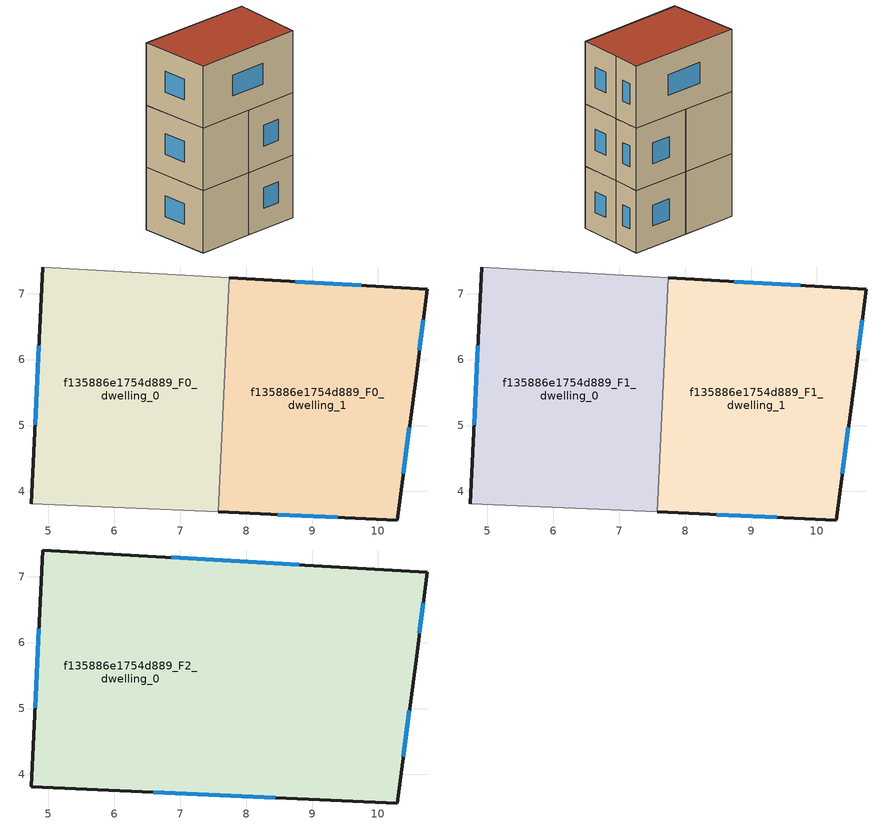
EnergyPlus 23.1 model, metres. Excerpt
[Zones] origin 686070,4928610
f135886e1754d889_F0_dwelling_0
 floor ground (EU_floor_Construction): 7.58,3.69 7.74,7.24 4.92,7.4 4.74,3.82 z0
 wall outside (EU_wall_Construction): 4.74,3.82 4.92,7.4 z0:3
 wall adiabatic (EU_wall_Construction): 7.58,3.69 4.74,3.82 / 4.92,7.4 7.74,7.24 z0:3
 wall to f135886e1754d889_F0_dwelling_1 (EU_wall_Construction): 7.74,7.24 7.58,3.69 z0:3
 window (EU_Window_Construction): 4.8,5.01 4.86,6.21 z1:2
f135886e1754d889_F0_dwelling_1
 floor ground (EU_floor_Construction): 10.29,3.57 10.57,5.68 10.75,7.07 7.74,7.24 7.58,3.69 z0
 wall outside (EU_wall_Construction): 7.74,7.24 10.75,7.07 10.57,5.68 10.29,3.57 7.58,3.69 z0:3
 window (EU_Window_Construction): 8.74,7.18 9.75,7.12 / 10.69,6.6 10.63,6.14 / 10.48,4.97 10.38,4.27 / 9.39,3.61 8.48,3.65 z1:2
f135886e1754d889_F1_dwelling_0
 floor to f135886e1754d889_F0_dwelling_0 (EU_floor_Construction): 7.58,3.69 7.74,7.24 4.92,7.4 4.74,3.82 z3
 wall outside (EU_wall_Construction): 4.74,3.82 4.92,7.4 z3:6
 wall adiabatic (EU_wall_Construction): 7.58,3.69 4.74,3.82 / 4.92,7.4 7.74,7.24 z3:6
 wall to f135886e1754d889_F1_dwelling_1 (EU_wall_Construction): 7.74,7.24 7.58,3.69 z3:6
 window (EU_Window_Construction): 4.8,5.01 4.86,6.21 z4:5
f135886e1754d889_F1_dwelling_1
 floor to f135886e1754d889_F0_dwelling_1 (EU_floor_Construction): 10.29,3.57 10.57,5.68 10.75,7.07 7.74,7.24 7.58,3.69 z3
 wall outside (EU_wall_Construction): 7.74,7.24 10.75,7.07 10.57,5.68 10.29,3.57 7.58,3.69 z3:6
 window (EU_Window_Construction): 8.74,7.18 9.75,7.12 / 10.69,6.6 10.63,6.14 / 10.48,4.97 10.38,4.27 / 9.39,3.61 8.48,3.65 z4:5
f135886e1754d889_F2_dwelling_0
 floor to f135886e1754d889_F1_dwelling_0 (EU_floor_Construction): 7.58,3.69 7.74,7.24 4.92,7.4 4.74,3.82 z6
 floor to f135886e1754d889_F1_dwelling_1 (EU_floor_Construction): 10.29,3.57 10.57,5.68 10.75,7.07 7.74,7.24 7.58,3.69 z6
 wall outside (EU_wall_Construction): 4.74,3.82 4.92,7.4 10.75,7.07 10.57,5.68 10.29,3.57 4.74,3.82 z6:9
 window (EU_Window_Construction): 4.8,5.01 4.86,6.21 / 6.86,7.29 8.81,7.18 / 10.69,6.6 10.63,6.14 / 10.48,4.97 10.38,4.27 / 8.44,3.65 6.59,3.73 z7:8
 roof outside (EU_roof_Construction): 10.75,7.07 10.57,5.68 10.29,3.57 4.74,3.82 4.92,7.4 z9
[Building]
EU S2 Campaign: North Axis=0; Terrain=City; Solar Distribution=FullExterior
[Site:Location]
Bologna: Latitude=44.5; Longitude=11.25; Time Zone=1; Elevation=37
[SizingPeriod:WeatherFileDays]
AnnualSizingPeriod: Begin Month=1; Begin Day of Month=1; End Month=12; End Day of Month=31; Day of Week for Start Day=Monday; Use Weather File Daylight Saving Period=No; Use Weather File Rain and Snow Indicators=No
[MATERIAL]
EU_InternalMass_Material: Roughness=MediumRough; Thickness=0.1; Conductivity=1; Density=1800; Specific Heat=900; Thermal Absorptance=0.9; Solar Absorptance=0.7; Visible Absorptance=0.7
[MATERIAL:NOMASS] Roughness=MediumRough; Thermal Absorptance=0.9; Solar Absorptance=0.7; Visible Absorptance=0.7
Name | Thermal Resistance
EU_wall_NoMass | 0.937881
EU_roof_NoMass | 0.548572
EU_floor_NoMass | 0.71348
[WINDOWMATERIAL:SIMPLEGLAZINGSYSTEM]
EU_Window_SimpleGlazing: UFactor=4.25633; Solar Heat Gain Coefficient=0.85; Visible Transmittance=0.85
[CONSTRUCTION]
EU_wall_Construction: EU_wall_NoMass
EU_roof_Construction: EU_roof_NoMass
EU_floor_Construction: EU_floor_NoMass
EU_InternalMass_Construction: EU_InternalMass_Material
EU_Window_Construction: EU_Window_SimpleGlazing
[ZONE] Type=1; Multiplier=1; Ceiling Height=autocalculate; Floor Area=autocalculate; Part of Total Floor Area=Yes
Name | Volume
f135886e1754d889_F0_dwelling_0 | 30.3962
f135886e1754d889_F1_dwelling_0; f135886e1754d889_F1_dwelling_1 | 30.3948
f135886e1754d889_F2_dwelling_0 | 60.7881
f135886e1754d889_F0_dwelling_1 | 30.394
[INTERNALMASS] Construction=EU_InternalMass_Construction
Name | Zone or ZoneList | Surface Area
f135886e1754d889_F0_dwelling_0_EU_InternalMass | f135886e1754d889_F0_dwelling_0 | 10.1318
f135886e1754d889_F0_dwelling_1_EU_InternalMass | f135886e1754d889_F0_dwelling_1 | 10.1316
f135886e1754d889_F1_dwelling_0_EU_InternalMass | f135886e1754d889_F1_dwelling_0 | 10.1318
f135886e1754d889_F1_dwelling_1_EU_InternalMass | f135886e1754d889_F1_dwelling_1 | 10.1316
f135886e1754d889_F2_dwelling_0_EU_InternalMass | f135886e1754d889_F2_dwelling_0 | 20.2628
[OTHEREQUIPMENT] Fuel Type=Electricity; Design Level Calculation Method=Watts/Area; Power per Zone Floor Area=1; Fraction Latent=0; Fraction Radiant=0; Fraction Lost=0; Carbon Dioxide Generation Rate=0; EndUse Subcategory=EU_Step8_InternalGains
Name | Zone or ZoneList or Space or SpaceList | Schedule
EU_Step8_InternalGain_f135886e1754d889_F0_dwelling_0_f000 | f135886e1754d889_F0_dwelling_0 | EU_Step8_GainSchedule_f135886e1754d889_F0_dwelling_0_f000
EU_Step8_InternalGain_f135886e1754d889_F0_dwelling_1_f000 | f135886e1754d889_F0_dwelling_1 | EU_Step8_GainSchedule_f135886e1754d889_F0_dwelling_1_f000
EU_Step8_InternalGain_f135886e1754d889_F1_dwelling_0_f000 | f135886e1754d889_F1_dwelling_0 | EU_Step8_GainSchedule_f135886e1754d889_F1_dwelling_0_f000
EU_Step8_InternalGain_f135886e1754d889_F1_dwelling_1_f000 | f135886e1754d889_F1_dwelling_1 | EU_Step8_GainSchedule_f135886e1754d889_F1_dwelling_1_f000
EU_Step8_InternalGain_f135886e1754d889_F2_dwelling_0_f000 | f135886e1754d889_F2_dwelling_0 | EU_Step8_GainSchedule_f135886e1754d889_F2_dwelling_0_f000
[ZONEVENTILATION:DESIGNFLOWRATE] Schedule=EU_AlwaysOn; Design Flow Rate Calculation Method=AirChanges/Hour; Air Changes per Hour=0.687892; Ventilation Type=Natural; Fan Pressure Rise=0; Fan Total Efficiency=1; Constant Term Coefficient=1; Temperature Term Coefficient=0; Velocity Term Coefficient=0; Velocity Squared Term Coefficient=0; Minimum Indoor Temperature=-100; Maximum Indoor Temperature=100; Delta Temperature=-100; Minimum Outdoor Temperature=-100; Maximum Outdoor Temperature=100; Maximum Wind Speed=40
Name | Zone or ZoneList or Space or SpaceList
EU_ConstantAir_f135886e1754d889_F0_dwelling_0 | f135886e1754d889_F0_dwelling_0
EU_ConstantAir_f135886e1754d889_F0_dwelling_1 | f135886e1754d889_F0_dwelling_1
EU_ConstantAir_f135886e1754d889_F1_dwelling_0 | f135886e1754d889_F1_dwelling_0
EU_ConstantAir_f135886e1754d889_F1_dwelling_1 | f135886e1754d889_F1_dwelling_1
EU_ConstantAir_f135886e1754d889_F2_dwelling_0 | f135886e1754d889_F2_dwelling_0
[HVACTEMPLATE:THERMOSTAT] Constant Heating Setpoint=20; Constant Cooling Setpoint=50
EU_HeatOnly_f135886e1754d889_F0_dwelling_0; EU_HeatOnly_f135886e1754d889_F0_dwelling_1; EU_HeatOnly_f135886e1754d889_F1_dwelling_0; EU_HeatOnly_f135886e1754d889_F1_dwelling_1; EU_HeatOnly_f135886e1754d889_F2_dwelling_0
[HVACTEMPLATE:ZONE:IDEALLOADSAIRSYSTEM] System Availability Schedule=EU_AlwaysOn; Maximum Heating Supply Air Temperature=50; Minimum Cooling Supply Air Temperature=13; Maximum Heating Supply Air Humidity Ratio=0.0156; Minimum Cooling Supply Air Humidity Ratio=0.0077; Heating Limit=NoLimit; Cooling Limit=NoLimit; Heating Availability Schedule=EU_AlwaysOn; Cooling Availability Schedule=EU_CoolingOff; Dehumidification Control Type=ConstantSensibleHeatRatio; Cooling Sensible Heat Ratio=0.7; Dehumidification Setpoint=60; Humidification Control Type=None; Humidification Setpoint=30; Outdoor Air Method=None; Outdoor Air Flow Rate per Person=0.00944; Outdoor Air Flow Rate per Zone Floor Area=0; Outdoor Air Flow Rate per Zone=0; Demand Controlled Ventilation Type=None; Outdoor Air Economizer Type=NoEconomizer; Heat Recovery Type=None; Sensible Heat Recovery Effectiveness=0.7; Latent Heat Recovery Effectiveness=0.65
Name | Template Thermostat
f135886e1754d889_F0_dwelling_0 | EU_HeatOnly_f135886e1754d889_F0_dwelling_0
f135886e1754d889_F0_dwelling_1 | EU_HeatOnly_f135886e1754d889_F0_dwelling_1
f135886e1754d889_F1_dwelling_0 | EU_HeatOnly_f135886e1754d889_F1_dwelling_0
f135886e1754d889_F1_dwelling_1 | EU_HeatOnly_f135886e1754d889_F1_dwelling_1
f135886e1754d889_F2_dwelling_0 | EU_HeatOnly_f135886e1754d889_F2_dwelling_0
[SIZING:ZONE] Zone Cooling Design Supply Air Temperature Input Method=SupplyAirTemperature; Zone Cooling Design Supply Air Temperature=13; Zone Heating Design Supply Air Temperature Input Method=SupplyAirTemperature; Zone Heating Design Supply Air Temperature=50; Zone Cooling Design Supply Air Humidity Ratio=0.008; Zone Heating Design Supply Air Humidity Ratio=0.008; Cooling Design Air Flow Method=DesignDay; Cooling Design Air Flow Rate=0; Cooling Minimum Air Flow per Zone Floor Area=0.000762; Cooling Minimum Air Flow=0; Cooling Minimum Air Flow Fraction=0.2; Heating Design Air Flow Method=DesignDay; Heating Design Air Flow Rate=0; Heating Maximum Air Flow per Zone Floor Area=0.002032; Heating Maximum Air Flow=0.141576; Heating Maximum Air Flow Fraction=0.3; Account for Dedicated Outdoor Air System=No; Dedicated Outdoor Air System Control Strategy=NeutralSupplyAir; Dedicated Outdoor Air Low Setpoint Temperature for Design=autosize; Dedicated Outdoor Air High Setpoint Temperature for Design=autosize; Zone Load Sizing Method=Sensible Load Only No Latent Load; Zone Latent Cooling Design Supply Air Humidity Ratio Input Method=HumidityRatioDifference; Zone Cooling Design Supply Air Humidity Ratio Difference=0.005; Zone Latent Heating Design Supply Air Humidity Ratio Input Method=HumidityRatioDifference; Zone Humidification Design Supply Air Humidity Ratio Difference=0.005
f135886e1754d889_F0_dwelling_0; f135886e1754d889_F0_dwelling_1; f135886e1754d889_F1_dwelling_0; f135886e1754d889_F1_dwelling_1; f135886e1754d889_F2_dwelling_0
[SCHEDULE:CONSTANT]
Name | Hourly Value
EU_AlwaysOn | 1
EU_CoolingOff | 0
[SCHEDULE:FILE] Column Number=1; Rows to Skip at Top=0; Number of Hours of Data=8760; Column Separator=Comma; Interpolate to Timestep=No; Minutes per Item=60; Adjust Schedule for Daylight Savings=Yes
Name | File
EU_Step8_GainSchedule_f135886e1754d889_F0_dwelling_0_f000 | ../../schedules/f135886e1754d889/f135886e1754d889_F0_dwelling_0_f000_gain.csv
EU_Step8_GainSchedule_f135886e1754d889_F0_dwelling_1_f000 | ../../schedules/f135886e1754d889/f135886e1754d889_F0_dwelling_1_f000_gain.csv
EU_Step8_GainSchedule_f135886e1754d889_F1_dwelling_0_f000 | ../../schedules/f135886e1754d889/f135886e1754d889_F1_dwelling_0_f000_gain.csv
EU_Step8_GainSchedule_f135886e1754d889_F1_dwelling_1_f000 | ../../schedules/f135886e1754d889/f135886e1754d889_F1_dwelling_1_f000_gain.csv
EU_Step8_GainSchedule_f135886e1754d889_F2_dwelling_0_f000 | ../../schedules/f135886e1754d889/f135886e1754d889_F2_dwelling_0_f000_gain.csv
